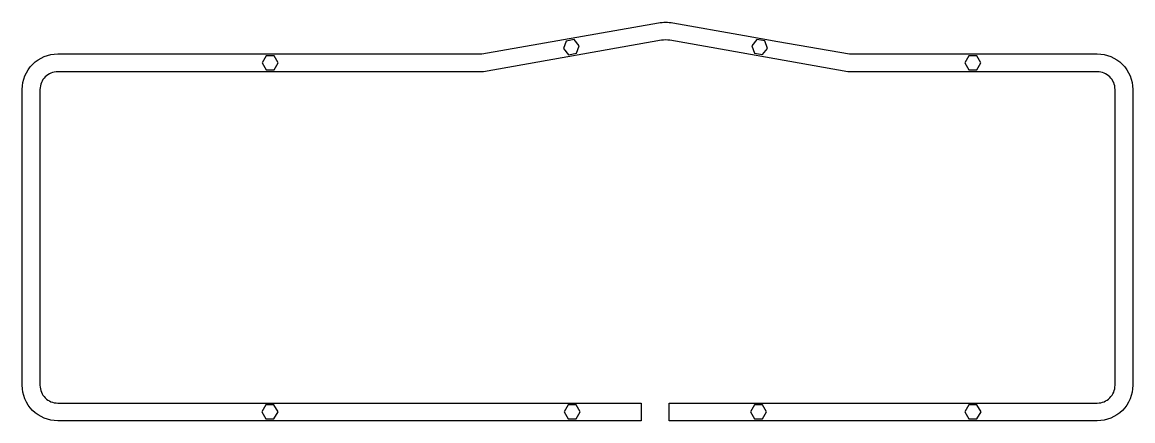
# Model space of a CAD drawing. Header units: millimetres. Extents: x -356 to 19, y -13 to 122.
import ezdxf

# ---------------------------------------------------------------- set-up
doc = ezdxf.new("R2010")
doc.units = ezdxf.units.MM
doc.layers.get('0').update_dxf_attribs({"linetype": 'CONTINUOUS'})

msp = doc.modelspace()

# ---------------------------------------------------------------- linework, layer by layer
msp.add_lwpolyline([(-146.99, -6.99), (-146.99, -12.99), (-343.99, -12.99, -0.414214), (-355.99, -0.99), (-355.99, 99.03, -0.414214), (-343.99, 111.03), (-200.79, 111.03), (-141.16, 121.55, -0.087529), (-136.3, 121.55), (-112.15, 117.29), (-100.83, 115.29), (-76.68, 111.03), (7, 111.03, -0.414214), (19, 99.03), (19, -0.99, -0.414214), (7, -12.99), (-137.49, -12.99), (-137.49, -6.99), (7, -6.99, 0.414214), (13, -0.99), (13, 99.03, 0.414214), (7, 105.03), (-77.21, 105.03), (-101.87, 109.38), (-113.2, 111.38), (-137.34, 115.64, 0.087529), (-140.12, 115.64), (-200.26, 105.03), (-343.99, 105.03, 0.414214), (-349.99, 99.03), (-349.99, -0.99, 0.414214), (-343.99, -6.99)], format="xyb", close=True)
for points in [[(-171.51, 110.77), (-168.84, 111.24), (-167.91, 113.79), (-169.66, 115.87), (-172.33, 115.39), (-173.26, 112.84)], [(-106.08, 110.79), (-104.34, 112.87), (-105.27, 115.42), (-107.94, 115.89), (-109.68, 113.81), (-108.76, 111.26)], [(-273.62, 105.68), (-270.9, 105.68), (-269.55, 108.03), (-270.9, 110.38), (-273.62, 110.38), (-274.97, 108.03)], [(-33.62, 105.68), (-32.26, 108.03), (-33.62, 110.38), (-36.33, 110.38), (-37.69, 108.03), (-36.33, 105.68)], [(-273.69, -12.34), (-270.98, -12.34), (-269.62, -9.99), (-270.98, -7.64), (-273.69, -7.64), (-275.05, -9.99)], [(-171.66, -12.34), (-168.94, -12.34), (-167.58, -9.99), (-168.94, -7.64), (-171.66, -7.64), (-173.01, -9.99)], [(-108.72, -12.34), (-106.01, -12.34), (-104.65, -9.99), (-106.01, -7.64), (-108.72, -7.64), (-110.08, -9.99)], [(-36.32, -12.34), (-33.61, -12.34), (-32.25, -9.99), (-33.61, -7.64), (-36.32, -7.64), (-37.68, -9.99)]]:
    msp.add_lwpolyline(points, close=True)

doc.saveas('drawing.dxf')
